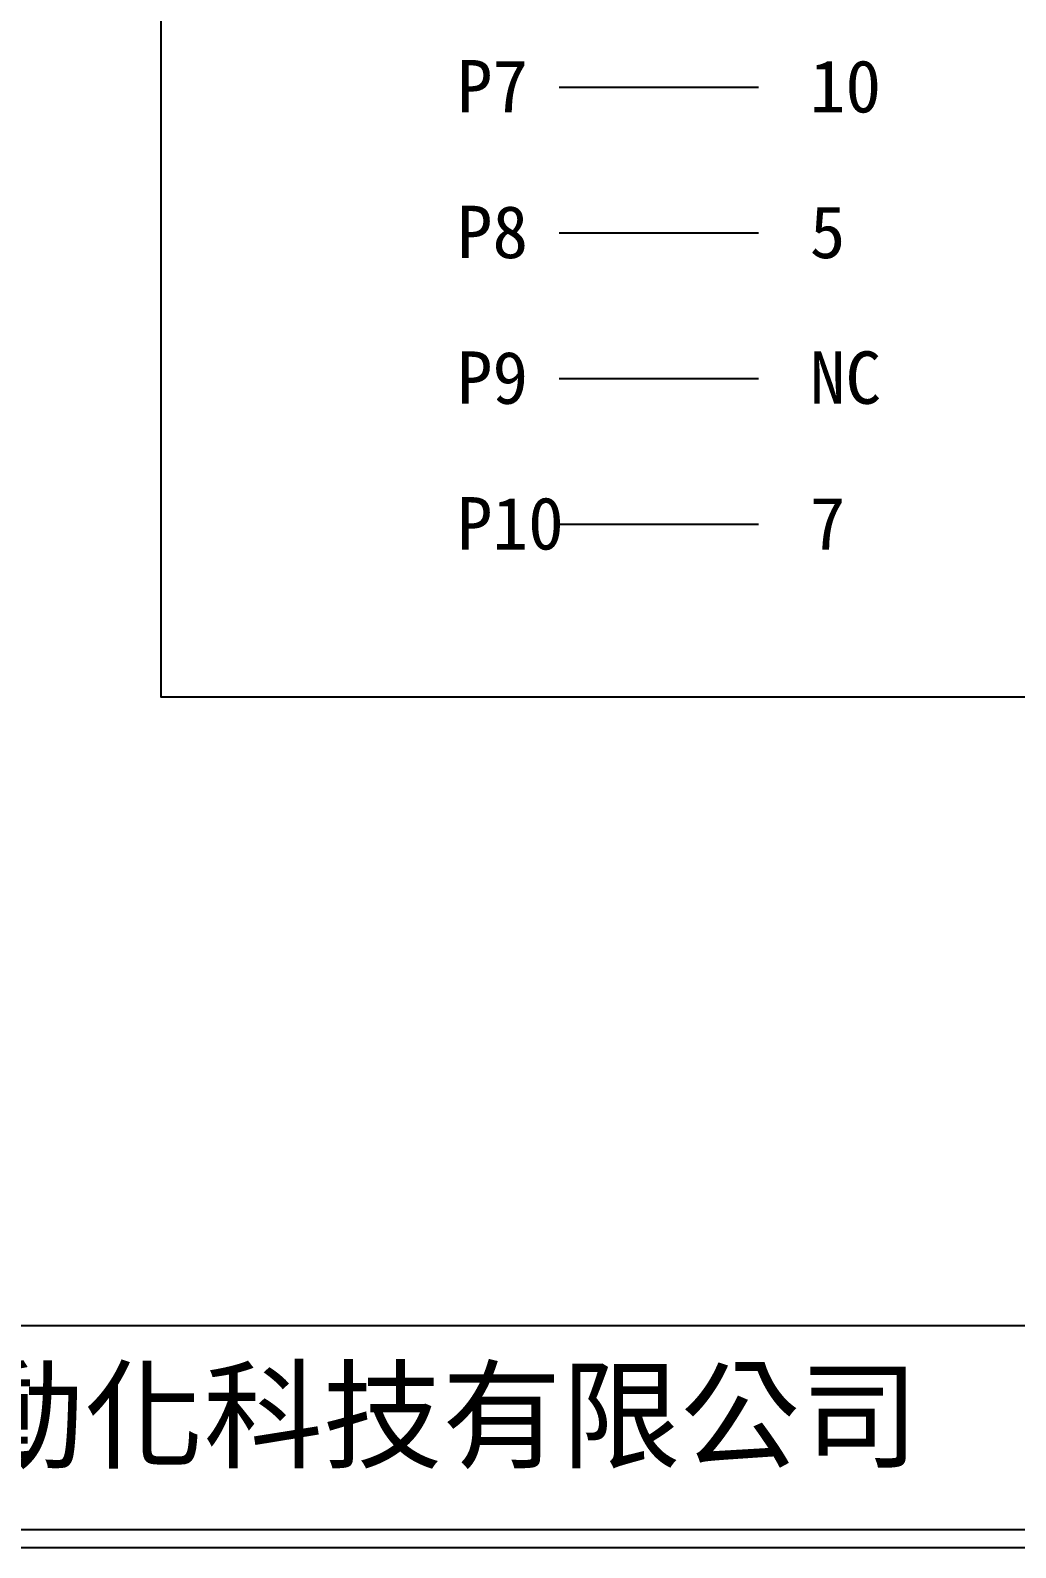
# Model space of a CAD drawing. Extents: x 926 to 1213, y 3 to 207.
# Drawn here: x 993.4 to 1061, y 3 to 107.1 of the extents above; entities that cross this region are included whole.
import ezdxf

# ---------------------------------------------------------------- set-up
doc = ezdxf.new("R2010")
doc.units = 0
doc.layers.get('0').update_dxf_attribs({"linetype": 'CONTINUOUS'})
doc.layers.add('圖框層', color=7, linetype='CONTINUOUS')
doc.layers.add('標尺寸層', color=3, linetype='CONTINUOUS')
doc.styles.add('STSL', font='kaiu.ttf')

msp = doc.modelspace()

# ---------------------------------------------------------------- linework, layer by layer
msp.add_lwpolyline([(1002.36, 180.81), (1097.96, 180.81), (1097.96, 61.38), (1002.36, 61.38)], close=True)
at = {"layer": '圖框層', "color": 7}
for p, q in [((926.99, 18.25), (1211.49, 18.25)), ((926.99, 4.25), (1211.49, 4.25)), ((925.74, 3), (1212.74, 3))]:
    msp.add_line(p, q, dxfattribs=at)
at = {"layer": '標尺寸層', "color": 7}
for p, q in [((1029.66, 103.25), (1043.34, 103.25)), ((1029.66, 93.25), (1043.34, 93.25)), ((1029.66, 83.25), (1043.34, 83.25)), ((1029.66, 73.25), (1043.34, 73.25))]:
    msp.add_line(p, q, dxfattribs=at)

# ---------------------------------------------------------------- texts
at = {"layer": '圖框層', "color": 4, "style": 'STSL'}
for s, height, p in [('P7', 3.6, (1022.64, 101.51)), ('10', 3.6, (1046.87, 101.51)), ('P8', 3.6, (1022.64, 91.51)), ('5', 3.6, (1046.87, 91.51)), ('P9', 3.6, (1022.64, 81.51)), ('NC', 3.6, (1046.87, 81.51)), ('P10', 3.6, (1022.64, 71.51)), ('7', 3.6, (1046.87, 71.51)), ('泓陞自動化科技有限公司', 6, (964.35, 9.08))]:
    msp.add_text(s, height=height, dxfattribs=at).set_placement(p)

doc.saveas('drawing.dxf')
